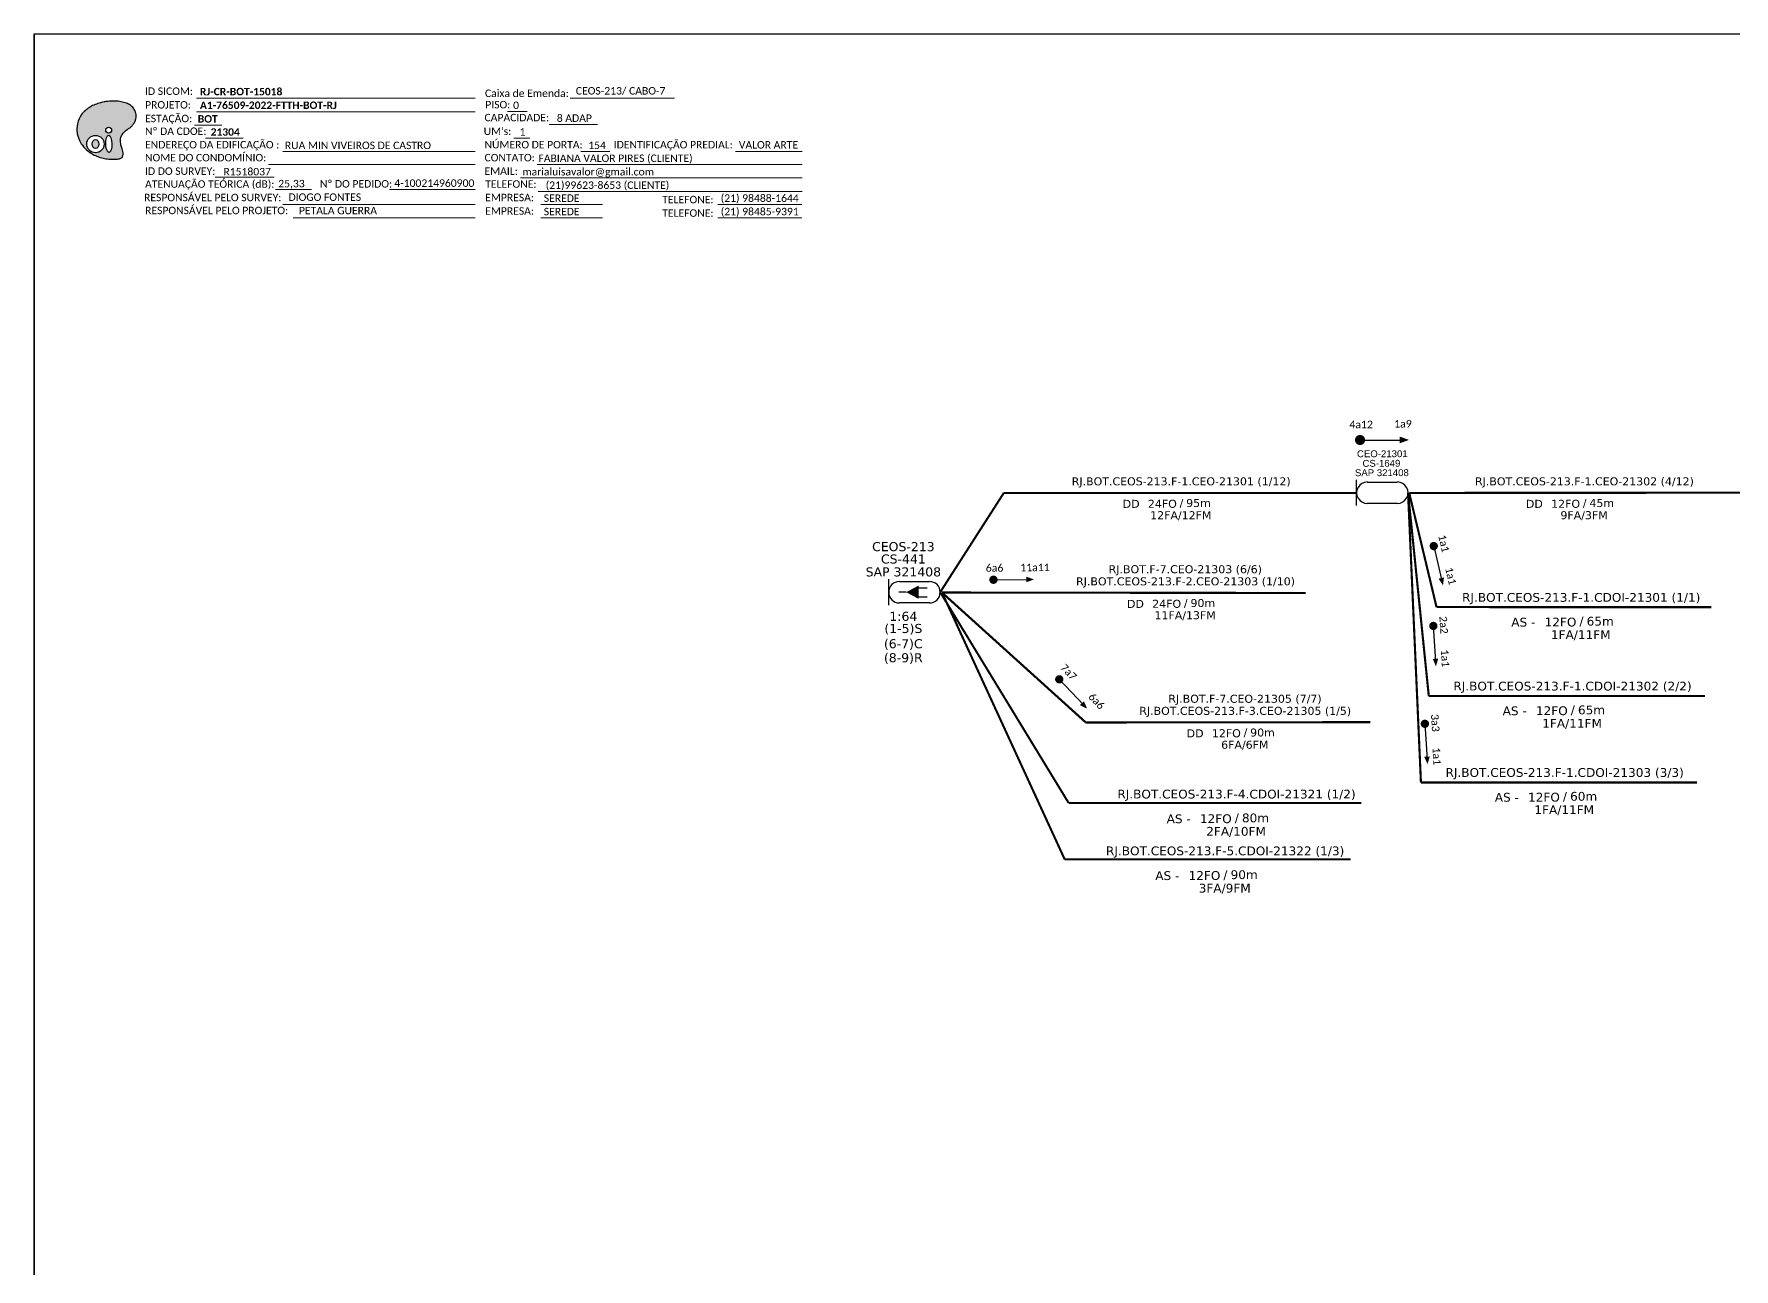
# Model space of a CAD drawing. Extents: x -4 to 837, y 1 to 595.
# Drawn here: x -3.8 to 405, y 298.3 to 595.3 of the extents above; entities that cross this region are included whole.
import ezdxf
from ezdxf.enums import TextEntityAlignment as Align

# ---------------------------------------------------------------- set-up
doc = ezdxf.new("R2010")
doc.units = 0
for name, color, linetype, lineweight in [("20.0-LEGENDA DOS CDO'S", 1, 'Continuous', 0), ('20.2-CDO_POSTE', 1, 'Continuous', 5), ('40.1-ETIQUETAS', 1, 'Continuous', 20)]:
    doc.layers.add(name, color=color, linetype=linetype, lineweight=lineweight)
for name, color, linetype in [('20.4-CEOS', 1, 'Continuous'), ('CAP a instalar', 1, 'Continuous'), ('SETA', 7, 'Continuous')]:
    doc.layers.add(name, color=color, linetype=linetype)
doc.styles.add('ARIAL', font='arial.ttf')
doc.styles.add('siredit', font='verdana.ttf')
doc.styles.add('WMF-Calibri0', font='calibri.ttf')
doc.styles.add('WMF-Calibri1', font='calibrib.ttf')
doc.linetypes.add('FENCELINE1', pattern='A,0.25,-0.1,[133,ltypeshp.shx,S=0.1,R=0,X=-0.1,Y=0],-0.1,1', length=1.45)

# ---------------------------------------------------------------- blocks, each defined once
blk = doc.blocks.new('OI')
h = blk.add_hatch(color=40)
edge = h.paths.add_edge_path()
edge.add_spline(control_points=[(4.35, -0.67), (3.92, -0.99), (3.26, -1.5), (2.81, -2.59), (2.9, -3.5), (3.06, -4.27), (3.31, -4.85), (3.37, -5.39), (3.4, -5.88), (3.2, -6.4), (2.54, -6.61), (1.65, -6.63), (0.55, -6.67), (-0.56, -6.42), (-1.61, -6.14), (-2.77, -5.61), (-3.92, -4.77), (-4.89, -3.7), (-5.34, -2.65), (-5.6, -1.94), (-5.85, -0.96), (-5.71, 0.47), (-5.1, 2.02), (-4.14, 3.02), (-3.3, 3.61), (-2.37, 4.16), (-1.36, 4.44), (-0.56, 4.7), (0.79, 4.85), (2.24, 4.97), (3.79, 4.57), (4.67, 4.21), (5.44, 3.65), (5.76, 2.99), (6.03, 2.21), (6.01, 1.46), (5.72, 0.64), (5.31, 0.08), (4.88, -0.38), (4.51, -0.55), (4.35, -0.67)], knot_values=[0, 0, 0, 0, 1.60434, 2.417191, 3.427595, 4.282808, 4.776746, 5.304182, 5.888771, 6.258406, 6.858137, 7.79129, 8.986195, 10.124242, 11.187857, 12.242908, 13.953784, 15.414161, 16.515391, 17.349188, 17.675853, 19.552021, 21.515531, 22.568638, 23.63245, 24.621084, 25.782718, 26.745347, 27.142653, 29.870543, 31.004649, 31.921532, 32.709589, 33.801391, 34.042471, 35.192333, 35.971461, 36.628871, 37.254359, 37.836911, 37.836911, 37.836911, 37.836911], degree=3, periodic=0)
h.paths.add_polyline_path([(1.13, -0.87, -1), (-0.04, -0.87, -1)], flags=16)
edge = h.paths.add_edge_path(flags=16)
edge.add_ellipse((0.56, -3.59), major_axis=(-0.02, 1.71), ratio=0.361305, start_angle=0, end_angle=360)
h.paths.add_polyline_path([(-0.36, -3.62, -1), (-3.8, -3.62, -1)], flags=16)
edge = h.paths.add_edge_path(flags=0)
edge.add_ellipse((-2.08, -3.62), major_axis=(0, 0.885), ratio=0.758294, start_angle=0, end_angle=360)
at = {"color": 40}
for centre, radius in [((-2.08, -3.62), 1.72), ((0.54, -0.87), 0.587)]:
    blk.add_circle(centre, radius, dxfattribs=at)
blk.add_ellipse((-2.08, -3.62), major_axis=(0, 0.885), ratio=0.758294, start_param=-3.141592653589792, end_param=3.141592653589792, dxfattribs=at)
blk.add_ellipse((0.56, -3.59), major_axis=(-0.02, 1.71), ratio=0.361305, dxfattribs=at)
at = {"color": 40, "start_tangent": (-0.800898, -0.598801), "end_tangent": (-0.800898, -0.598801)}
blk.add_spline([(4.35, -0.67), (3.2, -1.78), (2.9, -2.54), (2.92, -3.55), (3.12, -4.38), (3.28, -4.85), (3.37, -5.37), (3.35, -5.95), (3.2, -6.29), (2.66, -6.55), (1.73, -6.63), (0.54, -6.62), (-0.58, -6.41), (-1.6, -6.11), (-2.56, -5.67), (-3.95, -4.67), (-4.89, -3.56), (-5.37, -2.56), (-5.64, -1.78), (-5.72, -1.46), (-5.63, 0.42), (-4.84, 2.22), (-4.13, 2.99), (-3.27, 3.62), (-2.4, 4.09), (-1.3, 4.47), (-0.37, 4.72), (0.02, 4.77), (2.75, 4.8), (3.85, 4.53), (4.69, 4.16), (5.31, 3.68), (5.85, 2.73), (5.93, 2.5), (5.94, 1.35), (5.67, 0.62), (5.29, 0.08), (4.84, -0.36), (4.35, -0.67)], degree=3, dxfattribs=at)
blk = doc.blocks.new('ETIQUETA_RS5F')
at = {"layer": '40.1-ETIQUETAS', "color": 0, "style": 'siredit'}
blk.add_text('/', height=1.5, dxfattribs=at).set_placement((1.58, -1.95), align=Align.MIDDLE_RIGHT)
for tag, p in [('ETIQUETA_R_PRIMARIA', (1.21, 4.1)), ('ETIQUETA_R_SECUNDARIA', (1.21, 2.1)), ('F_ATIVAS/F_MORTAS', (1.14, -4.24))]:
    blk.add_attdef(tag, text='', height=1.5, dxfattribs=at).set_placement(p, align=Align.MIDDLE_CENTER)
for tag, p in [('TIPO_CABO', (-6.58, -2.12)), ('CAP_CABO', (0.4, -2.09))]:
    blk.add_attdef(tag, text='', height=1.5, dxfattribs=at).set_placement(p, align=Align.MIDDLE_RIGHT)
blk.add_attdef('METROS', text='', height=1.5, dxfattribs=at).set_placement((2.14, -1.95), align=Align.MIDDLE_LEFT)
for tag, p in [('FUSÃO_1', (0.85, -8.39)), ('FUSÃO_2', (0.85, -10.6)), ('FUSÃO_3', (0.85, -12.93)), ('FUSÃO_4', (0.85, -15.14)), ('FUSÃO_5', (0.85, -17.16))]:
    blk.add_attdef(tag, text='', height=1.5, dxfattribs=at).set_placement(p, align=Align.CENTER)
blk = doc.blocks.new('CDOE-TEXTO PADRÃO')
at = {"layer": "20.0-LEGENDA DOS CDO'S", "color": 0, "style": 'ARIAL'}
for tag, p in [('CDO_N', (0.49, 7.39)), ('CORDOALHA', (0.5, 4.33)), ('SAP', (0.51, 1.67)), ('SPLITER_1', (0.59, -0.91)), ('SPLITER_2', (0.6, -3.55)), ('(XX-XX_F)S', (0.54, -8.29)), ('(XX-XX_L)S', (0.55, -10.83)), ('UMS', (0.55, -13.15))]:
    blk.add_attdef(tag, p, '', height=1.7, rotation=0.118, dxfattribs=at)
blk.add_attdef('FIBRAS_UTILIZADAS', text='', height=1.7, rotation=0.118, dxfattribs=at).set_placement((19.77, 7.43), align=Align.CENTER)
blk = doc.blocks.new('CEOS_RP_CT_DRT')
at = {"layer": '20.4-CEOS', "color": 0}
for p, q in [((-4.54, 1.19), (-1.19, 1.19)), ((-1.19, -1.19), (-4.54, -1.19))]:
    blk.add_line(p, q, dxfattribs=at)
for points in [[(-5.73, -1.43), (-5.73, 1.44)], [(-3.79, 0), (-4.59, 0)], [(-2.47, 0.48), (-1.45, 0.48)], [(-2.47, -0.52), (-1.45, -0.52)]]:
    blk.add_lwpolyline(points, dxfattribs=at)
blk.add_lwpolyline([(-3.79, 0, 0, 1.47, 0), (-2.41, 0, 1.47, 1.47, 0)], format="xyseb", dxfattribs=at)
for centre, start, end in [((-4.54, 0), 90, 270), ((-1.19, 0), 270, 90)]:
    blk.add_arc(centre, 1.19, start, end, dxfattribs=at)
at = {"layer": '20.4-CEOS', "color": 0, "style": 'siredit'}
for tag, p in [('Nº_DA_CEOS', (-2.86, 5.6)), ('LOCAL', (-2.86, 4.24)), ('SAP', (-2.86, 2.78)), ('RACIO_SPLITAGEM', (-2.86, -1.88)), ('FIBRAS_SPLITTER', (-2.86, -3.58)), ('FIBRAS_TOP_C', (-2.86, -5.08)), ('RESERVA_FINAIS', (-2.86, -6.39))]:
    blk.add_attdef(tag, text='', height=1.01, dxfattribs=at).set_placement(p, align=Align.TOP_CENTER)

msp = doc.modelspace()

# ---------------------------------------------------------------- linework, layer by layer
msp.add_line((-3.83, 595.26), (-3.83, 1.26))
at = {"color": 7}
msp.add_lwpolyline([(-3.83, 595.26), (837.17, 595.26), (837.17, 1.26), (-3.83, 1.26)], close=True, dxfattribs=at)
at = {"color": 7, "lineweight": 0}
for points in [[(35.28, 579.86), (102.25, 579.86)], [(35.28, 576.58), (102.25, 576.58)], [(110.04, 576.62), (114.79, 576.62)], [(125.09, 579.86), (150.22, 579.86)], [(34.76, 573.3), (41.31, 573.3)], [(120.09, 573.51), (131.71, 573.51)], [(37.42, 570.23), (46.44, 570.23)], [(111.59, 570.23), (115.42, 570.23)], [(55.99, 566.99), (102.25, 566.99)], [(127.68, 566.99), (134.62, 566.99)], [(164.85, 566.99), (180.89, 566.99)], [(39.74, 560.82), (53.96, 560.82)], [(52.58, 563.88), (102.25, 563.88)], [(113.17, 560.64), (180.92, 560.64)], [(117.21, 563.88), (180.92, 563.88)], [(54.28, 557.85), (62.88, 557.85)], [(81.65, 557.85), (102.27, 557.85)], [(117.45, 557.41), (180.92, 557.41)], [(55.99, 554.29), (102.25, 554.29)], [(118.06, 554.29), (132.86, 554.29)], [(160.63, 554.29), (180.82, 554.29)], [(58.48, 551.06), (102.25, 551.06)], [(118.06, 551.06), (132.86, 551.06)], [(160.63, 551.06), (180.82, 551.06)]]:
    msp.add_lwpolyline(points, dxfattribs=at)
at = {"color": 7, "const_width": 1.21}
msp.add_lwpolyline([(314.48, 497.62, 1), (315.69, 497.62, 1)], format="xyb", close=True, dxfattribs=at)
at = {"const_width": 1}
for points in [[(332.69, 472.6, 1), (332.92, 471.63, 1)], [(226.42, 464.01, 1), (227.42, 464.02, 1)], [(332.68, 453.41, 1), (332.74, 452.41, 1)], [(242.4, 440.43, 1), (243.09, 439.7, 1)], [(330.65, 429.87, 1), (330.71, 428.87, 1)]]:
    msp.add_lwpolyline(points, format="xyb", close=True, dxfattribs=at)
at = {"layer": '20.4-CEOS', "color": 7}
for p, q in [((314.25, 481.84), (314.25, 488.05)), ((316.83, 487.52), (324.06, 487.52)), ((324.06, 482.37), (316.83, 482.37))]:
    msp.add_line(p, q, dxfattribs=at)
for centre, major_axis, start_param, end_param in [((316.83, 484.95), (1.82, 1.82), 0.785398, 3.926991), ((324.06, 484.95), (-1.82, 1.82), 2.356194, 5.497787)]:
    msp.add_ellipse(centre, major_axis=major_axis, ratio=1, start_param=start_param, end_param=end_param, dxfattribs=at)
at = {"layer": 'CAP a instalar', "color": 7, "ltscale": 7, "const_width": 0.513}
for points in [[(214.11, 461.02), (229.41, 484.89)], [(229.41, 484.89), (314.21, 484.89)], [(326.91, 484.89), (408.83, 484.95)], [(214.54, 460.94), (302.04, 460.83)], [(214.54, 460.94), (249.13, 429.69)], [(249.13, 429.69), (317.57, 429.76)]]:
    msp.add_lwpolyline(points, dxfattribs=at)
at = {"layer": 'CAP a instalar', "color": 8, "linetype": 'FENCELINE1', "ltscale": 7, "const_width": 0.513}
for points in [[(326.63, 484.95), (331.62, 436.04)], [(326.63, 484.95), (329.73, 415.25)], [(326.91, 484.89), (333.48, 457.44)], [(214.11, 461.02), (245, 410.34)], [(214.54, 460.94), (244.06, 396.76)], [(333.48, 457.44), (399.54, 457.42)], [(331.62, 436.04), (398.04, 436.05)], [(329.73, 415.25), (396.15, 415.27)], [(245, 410.34), (315.4, 410.34)], [(244.06, 396.76), (312.84, 396.76)]]:
    msp.add_lwpolyline(points, dxfattribs=at)
at = {"layer": 'SETA', "color": 7}
msp.add_lwpolyline([(315.09, 497.62), (325.49, 497.62)], dxfattribs=at)
at = {"layer": 'SETA'}
for points in [[(332.8, 472.11), (334.77, 463.74)], [(226.92, 464.01), (235.52, 464.07)], [(332.71, 452.91), (333.25, 444.33)], [(242.75, 440.07), (248.66, 433.83)], [(330.68, 429.37), (331.23, 420.79)]]:
    msp.add_lwpolyline(points, dxfattribs=at)
at = {"layer": 'SETA', "color": 7}
msp.add_solid([(324.65, 498.44), (326.87, 497.64), (324.65, 496.83)], dxfattribs=at)
at = {"layer": 'SETA'}
for points in [[(234.82, 464.75), (236.66, 464.09), (234.83, 463.41)], [(335.27, 464.57), (335.04, 462.64), (333.98, 464.27)], [(333.89, 445.06), (333.34, 443.19), (332.56, 444.98)], [(248.68, 434.8), (249.46, 433.01), (247.71, 433.88)], [(331.86, 421.52), (331.31, 419.65), (330.53, 421.44)]]:
    msp.add_solid(points, dxfattribs=at)

# ---------------------------------------------------------------- block references
at = {"color": 7, "xscale": 1.213923925163967, "yscale": 1.213923925163967, "zscale": 1.213923925163967, "rotation": 0.1532896023949059}
msp.add_blockref('OI', (13.47, 573.2), dxfattribs=at)
at = {"layer": '20.2-CDO_POSTE', "color": 7}
ref = msp.add_blockref('CDOE-TEXTO PADRÃO', (320.8, 482.4), dxfattribs=dict(at, xscale=0.972000002861023, yscale=0.972000002861023, zscale=0.9719999999999998))
ref.add_attrib('CDO_N', 'CEO-21301', (314.35, 493.47), dxfattribs={"layer": "20.0-LEGENDA DOS CDO'S", "color": 0, "height": 1.652, "rotation": 0.118, "style": 'ARIAL'})
ref.add_attrib('CORDOALHA', 'CS-1649', (315.67, 491.18), dxfattribs={"layer": "20.0-LEGENDA DOS CDO'S", "color": 0, "height": 1.652, "rotation": 0.118, "style": 'ARIAL'})
ref.add_attrib('SAP', 'SAP 321408', (313.86, 488.92), dxfattribs={"layer": "20.0-LEGENDA DOS CDO'S", "color": 0, "height": 1.652, "rotation": 0.118, "style": 'ARIAL'})
at = {"layer": '20.4-CEOS', "color": 7}
ref = msp.add_blockref('CEOS_RP_CT_DRT', (214.11, 461.02), dxfattribs=dict(at, xscale=2.161665797233582, yscale=2.161665797233582, zscale=2.161665791999999))
ref.add_attrib('Nº_DA_CEOS', 'CEOS-213', dxfattribs={"color": 7, "height": 2.183, "style": 'siredit'}).set_placement((205.25, 473.07), align=Align.TOP_CENTER)
ref.add_attrib('LOCAL', 'CS-441', dxfattribs={"color": 7, "height": 2.183, "style": 'siredit'}).set_placement((205.25, 470.1), align=Align.TOP_CENTER)
ref.add_attrib('SAP', 'SAP 321408', dxfattribs={"color": 7, "height": 2.183, "style": 'siredit'}).set_placement((205.25, 467), align=Align.TOP_CENTER)
ref.add_attrib('RACIO_SPLITAGEM', '1:64', dxfattribs={"color": 7, "height": 2.183, "style": 'siredit'}).set_placement((205.25, 456.31), align=Align.TOP_CENTER)
ref.add_attrib('FIBRAS_SPLITTER', '(1-5)S', dxfattribs={"color": 7, "height": 2.183, "style": 'siredit'}).set_placement((205.25, 453.39), align=Align.TOP_CENTER)
ref.add_attrib('FIBRAS_TOP_C', '(6-7)C', dxfattribs={"color": 7, "height": 2.183, "style": 'siredit'}).set_placement((205.23, 449.72), align=Align.TOP_CENTER)
ref.add_attrib('RESERVA_FINAIS', '(8-9)R', dxfattribs={"color": 7, "height": 2.183, "style": 'siredit'}).set_placement((205.23, 446.35), align=Align.TOP_CENTER)
at = {"layer": '40.1-ETIQUETAS', "color": 7}
ref = msp.add_blockref('ETIQUETA_RS5F', (270.55, 484.98), dxfattribs=dict(at, xscale=1.283039983498747, yscale=1.283039983498747, zscale=1.283039983499997))
ref.add_attrib('ETIQUETA_R_SECUNDARIA', 'RJ.BOT.CEOS-213.F-1.CEO-21301 (1/12)', dxfattribs={"color": 0, "height": 1.9246, "style": 'siredit'}).set_placement((272.07, 487.68), align=Align.MIDDLE_CENTER)
ref.add_attrib('TIPO_CABO', 'DD', dxfattribs={"color": 0, "height": 1.925, "style": 'siredit'}).set_placement((262.06, 482.27), align=Align.MIDDLE_RIGHT)
ref.add_attrib('CAP_CABO', '24FO', dxfattribs={"color": 0, "height": 1.925, "style": 'siredit'}).set_placement((271.02, 482.29), align=Align.MIDDLE_RIGHT)
ref.add_attrib('METROS', '95m', dxfattribs={"color": 0, "height": 1.925, "style": 'siredit'}).set_placement((273.26, 482.47), align=Align.MIDDLE_LEFT)
ref.add_attrib('F_ATIVAS/F_MORTAS', '12FA/12FM', dxfattribs={"color": 0, "height": 1.925, "style": 'siredit'}).set_placement((271.98, 479.53), align=Align.MIDDLE_CENTER)
ref = msp.add_blockref('ETIQUETA_RS5F', (367.53, 484.98), dxfattribs=dict(at, xscale=1.283039983498747, yscale=1.283039983498747, zscale=1.283039983499997))
ref.add_attrib('ETIQUETA_R_SECUNDARIA', 'RJ.BOT.CEOS-213.F-1.CEO-21302 (4/12)', dxfattribs={"color": 0, "height": 1.9246, "style": 'siredit'}).set_placement((369.05, 487.68), align=Align.MIDDLE_CENTER)
ref.add_attrib('TIPO_CABO', 'DD', dxfattribs={"color": 0, "height": 1.925, "style": 'siredit'}).set_placement((359.04, 482.27), align=Align.MIDDLE_RIGHT)
ref.add_attrib('CAP_CABO', '12FO', dxfattribs={"color": 0, "height": 1.925, "style": 'siredit'}).set_placement((368, 482.29), align=Align.MIDDLE_RIGHT)
ref.add_attrib('METROS', '45m', dxfattribs={"color": 0, "height": 1.925, "style": 'siredit'}).set_placement((370.24, 482.47), align=Align.MIDDLE_LEFT)
ref.add_attrib('F_ATIVAS/F_MORTAS', '9FA/3FM', dxfattribs={"color": 0, "height": 1.925, "style": 'siredit'}).set_placement((368.96, 479.53), align=Align.MIDDLE_CENTER)
ref = msp.add_blockref('ETIQUETA_RS5F', (271.59, 460.93), dxfattribs=dict(at, xscale=1.283039983498747, yscale=1.283039983498747, zscale=1.283039983499997))
ref.add_attrib('ETIQUETA_R_PRIMARIA', 'RJ.BOT.F-7.CEO-21303 (6/6)', dxfattribs={"color": 0, "height": 1.9246, "style": 'siredit'}).set_placement((273.06, 466.54), align=Align.MIDDLE_CENTER)
ref.add_attrib('ETIQUETA_R_SECUNDARIA', 'RJ.BOT.CEOS-213.F-2.CEO-21303 (1/10)', dxfattribs={"color": 0, "height": 1.9246, "style": 'siredit'}).set_placement((273.11, 463.63), align=Align.MIDDLE_CENTER)
ref.add_attrib('TIPO_CABO', 'DD', dxfattribs={"color": 0, "height": 1.925, "style": 'siredit'}).set_placement((263.1, 458.21), align=Align.MIDDLE_RIGHT)
ref.add_attrib('CAP_CABO', '24FO', dxfattribs={"color": 0, "height": 1.925, "style": 'siredit'}).set_placement((272.06, 458.24), align=Align.MIDDLE_RIGHT)
ref.add_attrib('METROS', '90m', dxfattribs={"color": 0, "height": 1.925, "style": 'siredit'}).set_placement((274.3, 458.42), align=Align.MIDDLE_LEFT)
ref.add_attrib('F_ATIVAS/F_MORTAS', '11FA/13FM', dxfattribs={"color": 0, "height": 1.925, "style": 'siredit'}).set_placement((273.02, 455.48), align=Align.MIDDLE_CENTER)
ref = msp.add_blockref('ETIQUETA_RS5F', (285.94, 429.79), dxfattribs=dict(at, xscale=1.283039983498747, yscale=1.283039983498747, zscale=1.283039983499997))
ref.add_attrib('ETIQUETA_R_PRIMARIA', 'RJ.BOT.F-7.CEO-21305 (7/7)', dxfattribs={"color": 0, "height": 1.9246, "style": 'siredit'}).set_placement((287.41, 435.4), align=Align.MIDDLE_CENTER)
ref.add_attrib('ETIQUETA_R_SECUNDARIA', 'RJ.BOT.CEOS-213.F-3.CEO-21305 (1/5)', dxfattribs={"color": 0, "height": 1.9246, "style": 'siredit'}).set_placement((287.46, 432.49), align=Align.MIDDLE_CENTER)
ref.add_attrib('TIPO_CABO', 'DD', dxfattribs={"color": 0, "height": 1.925, "style": 'siredit'}).set_placement((277.45, 427.07), align=Align.MIDDLE_RIGHT)
ref.add_attrib('CAP_CABO', '12FO', dxfattribs={"color": 0, "height": 1.925, "style": 'siredit'}).set_placement((286.41, 427.1), align=Align.MIDDLE_RIGHT)
ref.add_attrib('METROS', '90m', dxfattribs={"color": 0, "height": 1.925, "style": 'siredit'}).set_placement((288.65, 427.28), align=Align.MIDDLE_LEFT)
ref.add_attrib('F_ATIVAS/F_MORTAS', '6FA/6FM', dxfattribs={"color": 0, "height": 1.925, "style": 'siredit'}).set_placement((287.37, 424.34), align=Align.MIDDLE_CENTER)
at = {"layer": 'CAP a instalar', "color": 8, "linetype": 'FENCELINE1', "ltscale": 7}
ref = msp.add_blockref('ETIQUETA_RS5F', (366.6, 456.8), dxfattribs=dict(at, xscale=1.411343981848631, yscale=1.411343981849711, zscale=1.411343981849999))
ref.add_attrib('ETIQUETA_R_SECUNDARIA', 'RJ.BOT.CEOS-213.F-1.CDOI-21301 (1/1)', dxfattribs={"layer": '40.1-ETIQUETAS', "color": 0, "height": 2.117, "style": 'siredit'}).set_placement((368.27, 459.77), align=Align.MIDDLE_CENTER)
ref.add_attrib('TIPO_CABO', 'AS -', dxfattribs={"layer": '40.1-ETIQUETAS', "color": 0, "height": 2.117, "style": 'siredit'}).set_placement((357.26, 453.81), align=Align.MIDDLE_RIGHT)
ref.add_attrib('CAP_CABO', '12FO', dxfattribs={"layer": '40.1-ETIQUETAS', "color": 0, "height": 2.117, "style": 'siredit'}).set_placement((367.12, 453.84), align=Align.MIDDLE_RIGHT)
ref.add_attrib('METROS', '65m', dxfattribs={"layer": '40.1-ETIQUETAS', "color": 0, "height": 2.117, "style": 'siredit'}).set_placement((369.58, 454.04), align=Align.MIDDLE_LEFT)
ref.add_attrib('F_ATIVAS/F_MORTAS', '1FA/11FM', dxfattribs={"layer": '40.1-ETIQUETAS', "color": 0, "height": 2.117, "style": 'siredit'}).set_placement((368.17, 450.81), align=Align.MIDDLE_CENTER)
ref = msp.add_blockref('ETIQUETA_RS5F', (364.51, 435.47), dxfattribs=dict(at, xscale=1.411343981848631, yscale=1.411343981849711, zscale=1.411343981849999))
ref.add_attrib('ETIQUETA_R_SECUNDARIA', 'RJ.BOT.CEOS-213.F-1.CDOI-21302 (2/2)', dxfattribs={"layer": '40.1-ETIQUETAS', "color": 0, "height": 2.117, "style": 'siredit'}).set_placement((366.18, 438.44), align=Align.MIDDLE_CENTER)
ref.add_attrib('TIPO_CABO', 'AS -', dxfattribs={"layer": '40.1-ETIQUETAS', "color": 0, "height": 2.117, "style": 'siredit'}).set_placement((355.18, 432.49), align=Align.MIDDLE_RIGHT)
ref.add_attrib('CAP_CABO', '12FO', dxfattribs={"layer": '40.1-ETIQUETAS', "color": 0, "height": 2.117, "style": 'siredit'}).set_placement((365.03, 432.52), align=Align.MIDDLE_RIGHT)
ref.add_attrib('METROS', '65m', dxfattribs={"layer": '40.1-ETIQUETAS', "color": 0, "height": 2.117, "style": 'siredit'}).set_placement((367.49, 432.71), align=Align.MIDDLE_LEFT)
ref.add_attrib('F_ATIVAS/F_MORTAS', '1FA/11FM', dxfattribs={"layer": '40.1-ETIQUETAS', "color": 0, "height": 2.117, "style": 'siredit'}).set_placement((366.08, 429.48), align=Align.MIDDLE_CENTER)
ref = msp.add_blockref('ETIQUETA_RS5F', (362.62, 414.69), dxfattribs=dict(at, xscale=1.411343981848631, yscale=1.411343981849711, zscale=1.411343981849999))
ref.add_attrib('ETIQUETA_R_SECUNDARIA', 'RJ.BOT.CEOS-213.F-1.CDOI-21303 (3/3)', dxfattribs={"layer": '40.1-ETIQUETAS', "color": 0, "height": 2.117, "style": 'siredit'}).set_placement((364.29, 417.66), align=Align.MIDDLE_CENTER)
ref.add_attrib('TIPO_CABO', 'AS -', dxfattribs={"layer": '40.1-ETIQUETAS', "color": 0, "height": 2.117, "style": 'siredit'}).set_placement((353.29, 411.7), align=Align.MIDDLE_RIGHT)
ref.add_attrib('CAP_CABO', '12FO', dxfattribs={"layer": '40.1-ETIQUETAS', "color": 0, "height": 2.117, "style": 'siredit'}).set_placement((363.14, 411.73), align=Align.MIDDLE_RIGHT)
ref.add_attrib('METROS', '60m', dxfattribs={"layer": '40.1-ETIQUETAS', "color": 0, "height": 2.117, "style": 'siredit'}).set_placement((365.6, 411.93), align=Align.MIDDLE_LEFT)
ref.add_attrib('F_ATIVAS/F_MORTAS', '1FA/11FM', dxfattribs={"layer": '40.1-ETIQUETAS', "color": 0, "height": 2.117, "style": 'siredit'}).set_placement((364.19, 408.7), align=Align.MIDDLE_CENTER)
ref = msp.add_blockref('ETIQUETA_RS5F', (283.7, 409.5), dxfattribs=dict(at, xscale=1.411343981848631, yscale=1.411343981849711, zscale=1.411343981849999))
ref.add_attrib('ETIQUETA_R_SECUNDARIA', 'RJ.BOT.CEOS-213.F-4.CDOI-21321 (1/2)', dxfattribs={"layer": '40.1-ETIQUETAS', "color": 0, "height": 2.117, "style": 'siredit'}).set_placement((285.37, 412.47), align=Align.MIDDLE_CENTER)
ref.add_attrib('TIPO_CABO', 'AS -', dxfattribs={"layer": '40.1-ETIQUETAS', "color": 0, "height": 2.117, "style": 'siredit'}).set_placement((274.37, 406.52), align=Align.MIDDLE_RIGHT)
ref.add_attrib('CAP_CABO', '12FO', dxfattribs={"layer": '40.1-ETIQUETAS', "color": 0, "height": 2.117, "style": 'siredit'}).set_placement((284.22, 406.55), align=Align.MIDDLE_RIGHT)
ref.add_attrib('METROS', '80m', dxfattribs={"layer": '40.1-ETIQUETAS', "color": 0, "height": 2.117, "style": 'siredit'}).set_placement((286.68, 406.74), align=Align.MIDDLE_LEFT)
ref.add_attrib('F_ATIVAS/F_MORTAS', '2FA/10FM', dxfattribs={"layer": '40.1-ETIQUETAS', "color": 0, "height": 2.117, "style": 'siredit'}).set_placement((285.27, 403.51), align=Align.MIDDLE_CENTER)
ref = msp.add_blockref('ETIQUETA_RS5F', (280.97, 395.84), dxfattribs=dict(at, xscale=1.411343981848631, yscale=1.411343981849711, zscale=1.411343981849999))
ref.add_attrib('ETIQUETA_R_SECUNDARIA', 'RJ.BOT.CEOS-213.F-5.CDOI-21322 (1/3)', dxfattribs={"layer": '40.1-ETIQUETAS', "color": 0, "height": 2.117, "style": 'siredit'}).set_placement((282.64, 398.81), align=Align.MIDDLE_CENTER)
ref.add_attrib('TIPO_CABO', 'AS -', dxfattribs={"layer": '40.1-ETIQUETAS', "color": 0, "height": 2.117, "style": 'siredit'}).set_placement((271.64, 392.86), align=Align.MIDDLE_RIGHT)
ref.add_attrib('CAP_CABO', '12FO', dxfattribs={"layer": '40.1-ETIQUETAS', "color": 0, "height": 2.117, "style": 'siredit'}).set_placement((281.49, 392.89), align=Align.MIDDLE_RIGHT)
ref.add_attrib('METROS', '90m', dxfattribs={"layer": '40.1-ETIQUETAS', "color": 0, "height": 2.117, "style": 'siredit'}).set_placement((283.95, 393.09), align=Align.MIDDLE_LEFT)
ref.add_attrib('F_ATIVAS/F_MORTAS', '3FA/9FM', dxfattribs={"layer": '40.1-ETIQUETAS', "color": 0, "height": 2.117, "style": 'siredit'}).set_placement((282.54, 389.85), align=Align.MIDDLE_CENTER)

# ---------------------------------------------------------------- texts
at = {"color": 7, "lineweight": 0, "style": 'WMF-Calibri0'}
for s, height, p in [('ID SICOM:', 1.793, (22.88, 580.61)), ('Caixa de Emenda:', 1.7927, (104.63, 580.11)), ('PROJETO:', 1.793, (22.88, 577.33)), ('ESTAÇÃO:', 1.793, (22.88, 574.05)), ('Nº DA CDOE:', 1.7927, (22.88, 570.98)), ("UM's:", 1.793, (104.32, 570.98)), ('CAPACIDADE:', 1.7927, (104.52, 574.26)), ('ENDEREÇO DA EDIFICAÇÃO :', 1.7927, (22.88, 567.74)), ('NÚMERO DE PORTA:', 1.7927, (104.52, 567.74)), ('IDENTIFICAÇÃO PREDIAL:', 1.7927, (135.6, 567.74)), ('NOME DO CONDOMÍNIO:', 1.7927, (22.88, 564.63)), ('CONTATO:', 1.793, (104.52, 564.63)), ('ATENUAÇÃO TEÓRICA (dB):', 1.7927, (22.88, 558.28)), ('ID DO SURVEY:', 1.7927, (22.88, 561.39)), ('Nº DO PEDIDO:', 1.7927, (64.93, 558.33)), ('EMAIL:', 1.793, (104.52, 561.39)), ('RESPONSÁVEL PELO SURVEY:', 1.7927, (22.63, 555.04)), ('TELEFONE:', 1.793, (104.7, 558.28)), ('EMPRESA:', 1.793, (104.7, 555.04)), ('TELEFONE:', 1.793, (147.27, 554.54)), ('RESPONSÁVEL PELO PROJETO:', 1.7927, (22.88, 551.93)), ('EMPRESA:', 1.793, (104.7, 551.8)), ('TELEFONE:', 1.793, (147.27, 551.3))]:
    msp.add_text(s, height=height, dxfattribs=at).set_placement(p)
at = {"color": 7}
for s, height, style, p in [('RJ-CR-BOT-15018', 1.7927, 'WMF-Calibri1', (36.07, 580.51)), ('CEOS-213/ CABO-7', 1.7927, 'WMF-Calibri0', (126.48, 580.7)), ('A1-76509-2022-FTTH-BOT-RJ', 1.7927, 'WMF-Calibri1', (36.07, 577.23)), ('PISO:', 1.793, 'WMF-Calibri0', (104.7, 577.37)), ('0', 1.79, 'WMF-Calibri0', (111.4, 577.22)), ('BOT', 1.793, 'WMF-Calibri1', (35.56, 573.95)), ('1', 1.79, 'WMF-Calibri0', (112.94, 570.83)), (' 8 ADAP', 1.793, 'WMF-Calibri0', (121.27, 574.13)), ('RUA MIN VIVEIROS DE CASTRO', 1.7927, 'WMF-Calibri0', (56.5, 567.58)), ('154', 1.793, 'WMF-Calibri0', (129.46, 567.59)), ('VALOR ARTE', 1.793, 'WMF-Calibri0', (165.68, 567.71)), ('FABIANA VALOR PIRES (CLIENTE)', 1.7927, 'WMF-Calibri0', (117.5, 564.48)), ('R1518037', 1.793, 'WMF-Calibri0', (41.72, 561.26)), ('25,33', 1.793, 'WMF-Calibri0', (54.91, 558.38)), ('4-100214960900', 1.7927, 'WMF-Calibri0', (82.81, 558.5)), ('marialuisavalor@gmail.com', 1.7927, 'WMF-Calibri0', (113.62, 561.24)), ('DIOGO FONTES', 1.7927, 'WMF-Calibri0', (57.39, 555.13)), ('SEREDE', 1.793, 'WMF-Calibri0', (118.77, 554.89)), ('(21)99623-8653 (CLIENTE)', 1.7927, 'WMF-Calibri0', (119.23, 558.01)), ('(21) 98488-1644', 1.7927, 'WMF-Calibri0', (161.33, 554.89)), ('PETALA GUERRA', 1.7927, 'WMF-Calibri0', (59.88, 551.9)), ('SEREDE', 1.793, 'WMF-Calibri0', (118.77, 551.66)), ('(21) 98485-9391', 1.7927, 'WMF-Calibri0', (161.33, 551.66))]:
    msp.add_text(s, height=height, dxfattribs=dict(at, style=style)).set_placement(p)
at = {"color": 7, "style": 'WMF-Calibri1'}
msp.add_text('21304', height=1.793, dxfattribs=at).set_placement((42.16, 570.8), align=Align.CENTER)
at = {"color": 7, "char_height": 1.815, "width": 30.6841, "attachment_point": 5}
for s, insert in [('{\\fCalibri|b0|i0|c0|p34;\\C7;4a12}', (315.34, 501.35)), ('{\\fCalibri|b0|i0|c0|p34;\\C7;1a9}', (325.4, 501.51))]:
    msp.add_mtext(s, dxfattribs=dict(at, insert=insert))
at = {"char_height": 1.82, "width": 25.3588, "attachment_point": 5}
for s, insert, rotation in [('{\\fCalibri|b0|i0|c0|p34;\\C7;1a1}', (335.22, 472.74), 283.2165), ('{\\fCalibri|b0|i0|c0|p34;\\C7;6a6}', (227.18, 466.85), 0.3801), ('\\C7;\\fCalibri|b0|i0|c0|p34;11a11', (236.9, 466.97), 0.3801), ('{\\fCalibri|b0|i0|c0|p34;\\C7;1a1}', (336.9, 464.91), 283.2165), ('{\\fCalibri|b0|i0|c0|p34;\\C7;2a2}', (335.19, 453.13), 273.6303), ('{\\fCalibri|b0|i0|c0|p34;\\C7;1a1}', (335.55, 445.12), 273.6303), ('{\\fCalibri|b0|i0|c0|p34;\\C7;7a7}', (245, 441.82), 313.4818), ('\\C7;\\fCalibri|b0|i0|c0|p34;6a6', (251.72, 434.81), 313.4818), ('{\\fCalibri|b0|i0|c0|p34;\\C7;3a3}', (333.17, 429.59), 273.6303), ('{\\fCalibri|b0|i0|c0|p34;\\C7;1a1}', (333.52, 421.58), 273.6303)]:
    msp.add_mtext(s, dxfattribs=dict(at, insert=insert, rotation=rotation))

doc.saveas('drawing.dxf')
